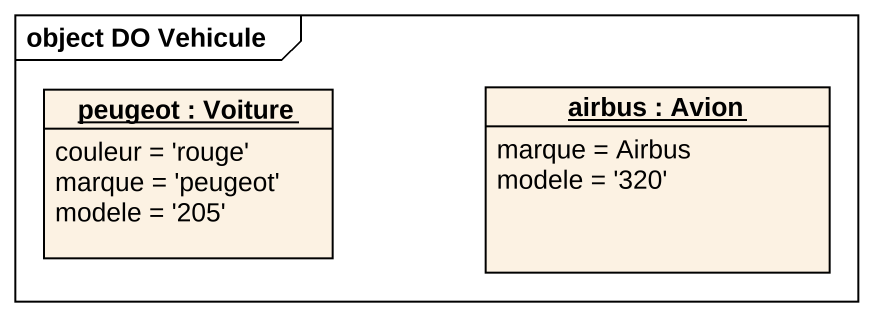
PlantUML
@startuml
mainframe object DO Vehicule
hide circle
hide empty members
object "peugeot : Voiture" as peugeot {
  couleur = 'rouge'
  marque = 'peugeot'
  modele = '205'
}
object "airbus : Avion" as airbus {
  marque = Airbus
  modele = '320'
}
@enduml
